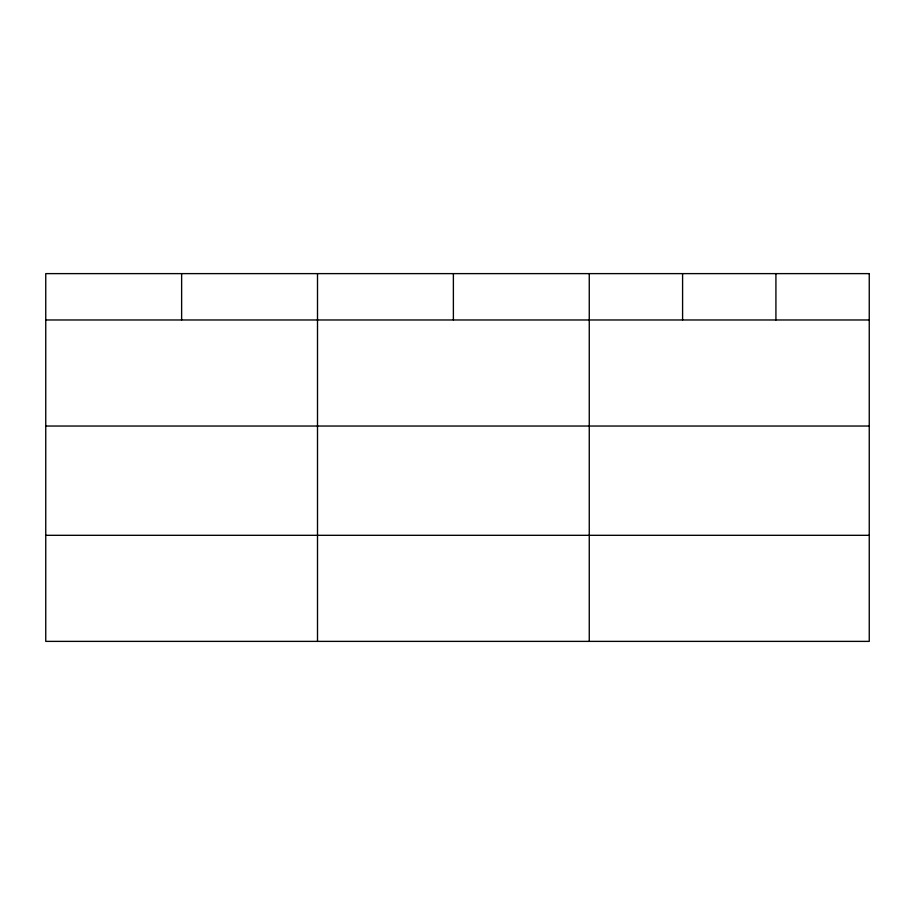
<?xml version="1.0" encoding="UTF-8"?>
<svg xmlns="http://www.w3.org/2000/svg" width="915" height="915" viewBox="0 0 915 915"><rect width="100%" height="100%" fill="white"/><g stroke="black" fill="none" stroke-linecap="round" stroke-linejoin="round"><path stroke-width="1.37" d="M45.75 319.976L869.25 319.976M45.75 426.035L869.25 426.035M45.75 535.309L869.25 535.309M775.92 273.619L775.92 319.976M682.59 273.619L682.59 319.976M589.26 273.619L589.26 641.381M453.382 273.619L453.382 319.976M317.505 273.619L317.505 641.381M181.628 273.619L181.628 319.976M869.25 273.619L45.75 273.619L45.75 641.381L869.25 641.381L869.25 273.619"/></g></svg>
